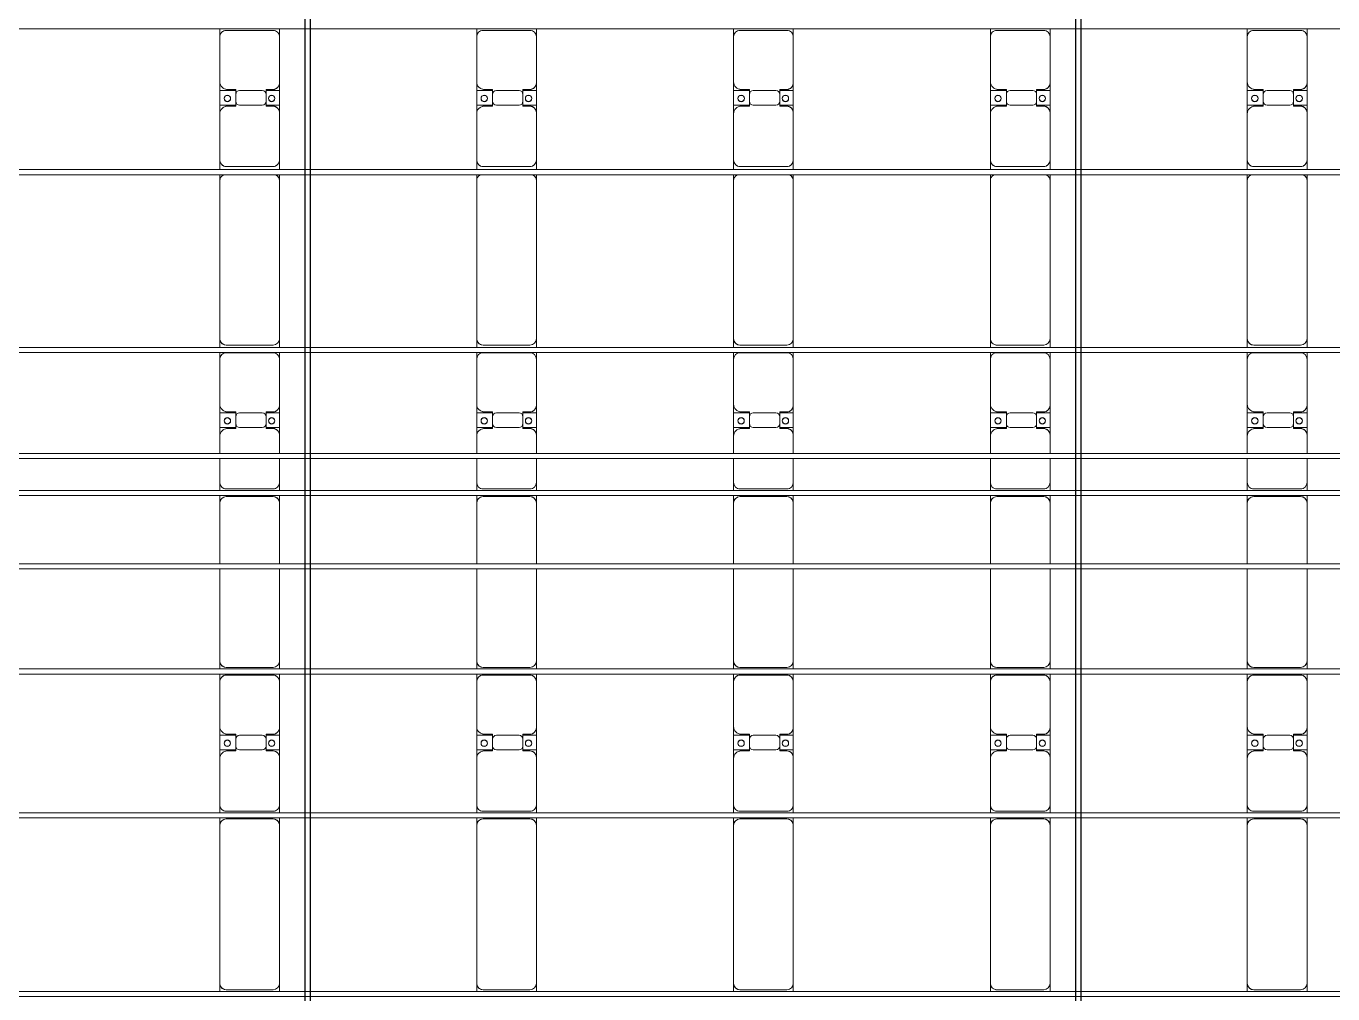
# Model space of a CAD drawing. Header units: millimetres. Extents: x -147246 to 112336, y -213734 to -86506.
# Drawn here: x -23856 to -13682, y -172400 to -164865 of the extents above; entities that cross this region are included whole.
import ezdxf

# ---------------------------------------------------------------- set-up
doc = ezdxf.new("R2010")
doc.units = ezdxf.units.MM
doc.layers.add('A-GENM', color=13, linetype='Continuous', lineweight=9)
doc.layers.add('S-BEAM', color=12, linetype='Continuous', lineweight=9)

# ---------------------------------------------------------------- blocks, each defined once
blk = doc.blocks.new('Dầm C52 - Dầm C52-18789-BỐ TRÍ KHUNG KẾT CẤU BÈ PIN 05')
at = {"layer": 'S-BEAM', "color": 1}
blk.add_line((-74474, 20), (74474, 20), dxfattribs=at)
blk = doc.blocks.new('Dầm C52 - Dầm C52-18790-BỐ TRÍ KHUNG KẾT CẤU BÈ PIN 05')
at = {"layer": 'S-BEAM', "color": 1}
for p, q in [((-74474, 20), (74474, 20)), ((74474, -20), (-74474, -20))]:
    blk.add_line(p, q, dxfattribs=at)
blk = doc.blocks.new('Dai phao do pin - DẢI PHAO ĐỠ PIN-V38-BỐ TRÍ KHUNG KẾT CẤU BÈ PIN 05')
at = {"layer": 'A-GENM', "color": 7}
for p, q in [((29438, 242), (29500, 242)), ((30730, 242), (29500, 242)), ((30730, 242), (30788, 242)), ((30828, 242), (30890, 242)), ((31250, 242), (30890, 242)), ((31250, 242), (31432, 242)), ((31318, 242), (31500, 242)), ((31318, 118), (31318, 242)), ((31432, 242), (31432, 118)), ((31850, 242), (31500, 242)), ((31850, 242), (31908, 242)), ((31948, 242), (32010, 242)), ((32727, 242), (32010, 242)), ((33240, 242), (32767, 242)), ((33240, 242), (33298, 242)), ((33338, 242), (33400, 242)), ((33587, 242), (33400, 242)), ((33760, 242), (33627, 242)), ((33760, 242), (33942, 242)), ((33828, 242), (34010, 242)), ((33828, 118), (33828, 242)), ((33942, 242), (33942, 118)), ((34360, 242), (34010, 242)), ((34360, 242), (34411, 242)), ((34451, 242), (34520, 242)), ((35750, 242), (34520, 242)), ((35750, 242), (35796, 242)), ((35836, 242), (35910, 242)), ((36270, 242), (35910, 242)), ((36270, 242), (36452, 242)), ((36338, 242), (36520, 242)), ((36338, 118), (36338, 242)), ((36452, 242), (36452, 118)), ((36870, 242), (36520, 242)), ((36870, 242), (36933, 242)), ((29450, 192), (29450, -173)), ((30780, -173), (30780, 192)), ((30840, 192), (30840, -173)), ((31310, 118), (31310, 182)), ((31402, 118), (31310, 118)), ((31440, 118), (31348, 118)), ((31440, 182), (31440, 118)), ((31900, -173), (31900, 192)), ((31960, 192), (31960, -173)), ((33290, -173), (33290, 192)), ((33350, 192), (33350, -173)), ((33820, 118), (33820, 182)), ((33912, 118), (33820, 118)), ((33950, 118), (33858, 118)), ((33950, 182), (33950, 118)), ((34410, -173), (34410, 192)), ((34470, 192), (34470, -173)), ((35860, 192), (35860, -173)), ((36330, 118), (36330, 182)), ((36422, 118), (36330, 118)), ((36460, 118), (36368, 118)), ((36460, 182), (36460, 118)), ((36920, -173), (36920, 192)), ((31318, 88), (31318, -88)), ((31432, -88), (31432, 88)), ((33828, 88), (33828, -88)), ((33942, -88), (33942, 88)), ((36338, 88), (36338, -88)), ((36452, -88), (36452, 88)), ((31310, -173), (31310, -118)), ((31310, -118), (31402, -118)), ((31318, -223), (31318, -118)), ((31348, -118), (31440, -118)), ((31432, -118), (31432, -223)), ((31440, -118), (31440, -173)), ((33820, -173), (33820, -118)), ((33820, -118), (33912, -118)), ((33828, -223), (33828, -118)), ((33858, -118), (33950, -118)), ((33942, -118), (33942, -223)), ((33950, -118), (33950, -173)), ((36330, -173), (36330, -118)), ((36330, -118), (36422, -118)), ((36338, -223), (36338, -118)), ((36368, -118), (36460, -118)), ((36452, -118), (36452, -223)), ((36460, -118), (36460, -173)), ((29500, -223), (29438, -223)), ((29500, -223), (30730, -223)), ((30788, -223), (30730, -223)), ((30890, -223), (30828, -223)), ((30890, -223), (31260, -223)), ((31432, -223), (31260, -223)), ((31490, -223), (31318, -223)), ((31490, -223), (31850, -223)), ((31908, -223), (31850, -223)), ((32010, -223), (31948, -223)), ((32010, -223), (32727, -223)), ((32767, -223), (33240, -223)), ((33298, -223), (33240, -223)), ((33400, -223), (33338, -223)), ((33400, -223), (33587, -223)), ((33627, -223), (33770, -223)), ((33942, -223), (33770, -223)), ((34000, -223), (33828, -223)), ((34000, -223), (34360, -223)), ((34411, -223), (34360, -223)), ((34520, -223), (34451, -223)), ((34520, -223), (35750, -223)), ((35796, -223), (35750, -223)), ((35910, -223), (35836, -223)), ((35910, -223), (36280, -223)), ((36452, -223), (36280, -223)), ((36510, -223), (36338, -223)), ((36510, -223), (36870, -223)), ((36933, -223), (36870, -223))]:
    blk.add_line(p, q, dxfattribs=at)
for centre, radius, start, end in [((29500, 192), 50, 90, 180), ((29500, 192), 50, 105, 180), ((30730, 192), 50, 0, 90), ((30730, 192), 50, 15, 90), ((30890, 192), 50, 90, 180), ((30890, 192), 50, 135, 180), ((31250, 182), 60, 360, 90), ((31250, 182), 60, 360, 30), ((31369, 183), 25, 360, 180), ((31371, 183), 25, 0, 180), ((31500, 182), 60, 90, 180), ((31500, 182), 60, 150, 180), ((31850, 192), 50, 0, 90), ((31850, 192), 50, 0, 45), ((32010, 192), 50, 90, 180), ((32010, 192), 50, 105, 180), ((33240, 192), 50, 360, 90), ((33240, 192), 50, 15, 90), ((33400, 192), 50, 90, 180), ((33400, 192), 50, 135, 180), ((33760, 182), 60, 360, 90), ((33760, 182), 60, 360, 30), ((33879, 183), 25, 0, 180), ((33881, 183), 25, 0, 180), ((34010, 182), 60, 90, 180), ((34010, 182), 60, 150, 180), ((34360, 192), 50, 360, 90), ((34360, 192), 50, 360, 45), ((34520, 192), 50, 90, 180), ((34520, 192), 50, 105, 180), ((35750, 192), 50, 30, 90), ((35750, 192), 50, 30, 90), ((35910, 192), 50, 90, 180), ((35910, 192), 50, 135, 180), ((36270, 182), 60, 360, 90), ((36270, 182), 60, 360, 30), ((36389, 183), 25, 0, 180), ((36391, 183), 25, 0, 180), ((36520, 182), 60, 90, 180), ((36520, 182), 60, 150, 180), ((36870, 192), 50, 0, 90), ((36870, 192), 50, 0, 45), ((31348, 88), 30, 90, 180), ((31369, 183), 25, 180, 360), ((31371, 183), 25, 180, 0), ((31402, 88), 30, 0, 90), ((33858, 88), 30, 90, 180), ((33879, 183), 25, 180, 0), ((33881, 183), 25, 180, 0), ((33912, 88), 30, 360, 90), ((36368, 88), 30, 90, 180), ((36389, 183), 25, 180, 0), ((36391, 183), 25, 180, 0), ((36422, 88), 30, 0, 90), ((31348, -88), 30, 180, 270), ((31402, -88), 30, 270, 0), ((33858, -88), 30, 180, 270), ((33912, -88), 30, 270, 360), ((36368, -88), 30, 180, 270), ((36422, -88), 30, 270, 360), ((29500, -173), 50, 180, 270), ((29500, -173), 50, 180, 270), ((30730, -173), 50, 270, 0), ((30730, -173), 50, 285, 0), ((30890, -173), 50, 180, 270), ((30890, -173), 50, 180, 225), ((31260, -173), 50, 270, 360), ((31260, -173), 50, 315, 0), ((31369, -162), 25, 360, 180), ((31369, -162), 25, 180, 360), ((31371, -162), 25, 360, 180), ((31371, -162), 25, 180, 0), ((31490, -173), 50, 180, 270), ((31490, -173), 50, 180, 225), ((31850, -173), 50, 270, 0), ((31850, -173), 50, 315, 0), ((32010, -173), 50, 180, 270), ((32010, -173), 50, 180, 270), ((33240, -173), 50, 270, 0), ((33240, -173), 50, 285, 0), ((33400, -173), 50, 180, 270), ((33400, -173), 50, 180, 225), ((33770, -173), 50, 270, 360), ((33770, -173), 50, 315, 360), ((33879, -162), 25, 0, 180), ((33879, -162), 25, 180, 0), ((33881, -162), 25, 0, 180), ((33881, -162), 25, 180, 0), ((34000, -173), 50, 180, 270), ((34000, -173), 50, 180, 225), ((34360, -173), 50, 270, 0), ((34360, -173), 50, 315, 360), ((34520, -173), 50, 180, 270), ((34520, -173), 50, 180, 270), ((35750, -173), 50, 270, 330), ((35750, -173), 50, 285, 330), ((35910, -173), 50, 180, 270), ((35910, -173), 50, 180, 225), ((36280, -173), 50, 270, 360), ((36280, -173), 50, 315, 0), ((36389, -162), 25, 0, 180), ((36389, -162), 25, 180, 0), ((36391, -162), 25, 0, 180), ((36391, -162), 25, 180, 0), ((36510, -173), 50, 180, 270), ((36510, -173), 50, 180, 225), ((36870, -173), 50, 270, 0), ((36870, -173), 50, 315, 360)]:
    blk.add_arc(centre, radius, start, end, dxfattribs=at)
blk = doc.blocks.new('Dai phao do pin - DẢI PHAO ĐỠ PIN-V39-BỐ TRÍ KHUNG KẾT CẤU BÈ PIN 05')
at = {"layer": 'A-GENM', "color": 7}
for p, q in [((29438, 242), (29500, 242)), ((30730, 242), (29500, 242)), ((30730, 242), (30788, 242)), ((30828, 242), (30890, 242)), ((31250, 242), (30890, 242)), ((31250, 242), (31432, 242)), ((31318, 242), (31500, 242)), ((31318, 118), (31318, 242)), ((31432, 242), (31432, 118)), ((31850, 242), (31500, 242)), ((31850, 242), (31908, 242)), ((31948, 242), (32010, 242)), ((32727, 242), (32010, 242)), ((33240, 242), (32767, 242)), ((33240, 242), (33298, 242)), ((33338, 242), (33400, 242)), ((33587, 242), (33400, 242)), ((33760, 242), (33627, 242)), ((33760, 242), (33942, 242)), ((33828, 242), (34010, 242)), ((33828, 118), (33828, 242)), ((33942, 242), (33942, 118)), ((34360, 242), (34010, 242)), ((34360, 242), (34411, 242)), ((34451, 242), (34520, 242)), ((35750, 242), (34520, 242)), ((35750, 242), (35796, 242)), ((35836, 242), (35910, 242)), ((36270, 242), (35910, 242)), ((36270, 242), (36452, 242)), ((36338, 242), (36520, 242)), ((36338, 118), (36338, 242)), ((36452, 242), (36452, 118)), ((36870, 242), (36520, 242)), ((36870, 242), (36933, 242)), ((29450, 192), (29450, -173)), ((30780, -173), (30780, 192)), ((30840, 192), (30840, -173)), ((31310, 118), (31310, 182)), ((31402, 118), (31310, 118)), ((31440, 118), (31348, 118)), ((31440, 182), (31440, 118)), ((31900, -173), (31900, 192)), ((31960, 192), (31960, -173)), ((33290, -173), (33290, 192)), ((33350, 192), (33350, -173)), ((33820, 118), (33820, 182)), ((33912, 118), (33820, 118)), ((33950, 118), (33858, 118)), ((33950, 182), (33950, 118)), ((34410, -173), (34410, 192)), ((34470, 192), (34470, -173)), ((35860, 192), (35860, -173)), ((36330, 118), (36330, 182)), ((36422, 118), (36330, 118)), ((36460, 118), (36368, 118)), ((36460, 182), (36460, 118)), ((36920, -173), (36920, 192)), ((31318, 88), (31318, -88)), ((31432, -88), (31432, 88)), ((33828, 88), (33828, -88)), ((33942, -88), (33942, 88)), ((36338, 88), (36338, -88)), ((36452, -88), (36452, 88)), ((31310, -173), (31310, -118)), ((31310, -118), (31402, -118)), ((31318, -223), (31318, -118)), ((31348, -118), (31440, -118)), ((31432, -118), (31432, -223)), ((31440, -118), (31440, -173)), ((33820, -173), (33820, -118)), ((33820, -118), (33912, -118)), ((33828, -223), (33828, -118)), ((33858, -118), (33950, -118)), ((33942, -118), (33942, -223)), ((33950, -118), (33950, -173)), ((36330, -173), (36330, -118)), ((36330, -118), (36422, -118)), ((36338, -223), (36338, -118)), ((36368, -118), (36460, -118)), ((36452, -118), (36452, -223)), ((36460, -118), (36460, -173)), ((29500, -223), (29438, -223)), ((29500, -223), (30730, -223)), ((30788, -223), (30730, -223)), ((30890, -223), (30828, -223)), ((30890, -223), (31260, -223)), ((31432, -223), (31260, -223)), ((31490, -223), (31318, -223)), ((31490, -223), (31850, -223)), ((31908, -223), (31850, -223)), ((32010, -223), (31948, -223)), ((32010, -223), (32727, -223)), ((32767, -223), (33240, -223)), ((33298, -223), (33240, -223)), ((33400, -223), (33338, -223)), ((33400, -223), (33587, -223)), ((33627, -223), (33770, -223)), ((33942, -223), (33770, -223)), ((34000, -223), (33828, -223)), ((34000, -223), (34360, -223)), ((34411, -223), (34360, -223)), ((34520, -223), (34451, -223)), ((34520, -223), (35750, -223)), ((35796, -223), (35750, -223)), ((35910, -223), (35836, -223)), ((35910, -223), (36280, -223)), ((36452, -223), (36280, -223)), ((36510, -223), (36338, -223)), ((36510, -223), (36870, -223)), ((36933, -223), (36870, -223))]:
    blk.add_line(p, q, dxfattribs=at)
for centre, radius, start, end in [((29500, 192), 50, 90, 180), ((29500, 192), 50, 105, 180), ((30730, 192), 50, 0, 90), ((30730, 192), 50, 15, 90), ((30890, 192), 50, 90, 180), ((30890, 192), 50, 135, 180), ((31250, 182), 60, 360, 90), ((31250, 182), 60, 360, 30), ((31369, 183), 25, 360, 180), ((31371, 183), 25, 0, 180), ((31500, 182), 60, 90, 180), ((31500, 182), 60, 150, 180), ((31850, 192), 50, 0, 90), ((31850, 192), 50, 0, 45), ((32010, 192), 50, 90, 180), ((32010, 192), 50, 105, 180), ((33240, 192), 50, 360, 90), ((33240, 192), 50, 15, 90), ((33400, 192), 50, 90, 180), ((33400, 192), 50, 135, 180), ((33760, 182), 60, 360, 90), ((33760, 182), 60, 360, 30), ((33879, 183), 25, 0, 180), ((33881, 183), 25, 0, 180), ((34010, 182), 60, 90, 180), ((34010, 182), 60, 150, 180), ((34360, 192), 50, 360, 90), ((34360, 192), 50, 360, 45), ((34520, 192), 50, 90, 180), ((34520, 192), 50, 105, 180), ((35750, 192), 50, 30, 90), ((35750, 192), 50, 30, 90), ((35910, 192), 50, 90, 180), ((35910, 192), 50, 135, 180), ((36270, 182), 60, 360, 90), ((36270, 182), 60, 360, 30), ((36389, 183), 25, 0, 180), ((36391, 183), 25, 0, 180), ((36520, 182), 60, 90, 180), ((36520, 182), 60, 150, 180), ((36870, 192), 50, 0, 90), ((36870, 192), 50, 0, 45), ((31348, 88), 30, 90, 180), ((31369, 183), 25, 180, 360), ((31371, 183), 25, 180, 0), ((31402, 88), 30, 0, 90), ((33858, 88), 30, 90, 180), ((33879, 183), 25, 180, 0), ((33881, 183), 25, 180, 0), ((33912, 88), 30, 360, 90), ((36368, 88), 30, 90, 180), ((36389, 183), 25, 180, 0), ((36391, 183), 25, 180, 0), ((36422, 88), 30, 0, 90), ((31348, -88), 30, 180, 270), ((31402, -88), 30, 270, 0), ((33858, -88), 30, 180, 270), ((33912, -88), 30, 270, 360), ((36368, -88), 30, 180, 270), ((36422, -88), 30, 270, 360), ((29500, -173), 50, 180, 270), ((29500, -173), 50, 180, 270), ((30730, -173), 50, 270, 0), ((30730, -173), 50, 285, 0), ((30890, -173), 50, 180, 270), ((30890, -173), 50, 180, 225), ((31260, -173), 50, 270, 360), ((31260, -173), 50, 315, 0), ((31369, -162), 25, 360, 180), ((31369, -162), 25, 180, 360), ((31371, -162), 25, 360, 180), ((31371, -162), 25, 180, 0), ((31490, -173), 50, 180, 270), ((31490, -173), 50, 180, 225), ((31850, -173), 50, 270, 0), ((31850, -173), 50, 315, 0), ((32010, -173), 50, 180, 270), ((32010, -173), 50, 180, 270), ((33240, -173), 50, 270, 0), ((33240, -173), 50, 285, 0), ((33400, -173), 50, 180, 270), ((33400, -173), 50, 180, 225), ((33770, -173), 50, 270, 360), ((33770, -173), 50, 315, 360), ((33879, -162), 25, 0, 180), ((33879, -162), 25, 180, 0), ((33881, -162), 25, 0, 180), ((33881, -162), 25, 180, 0), ((34000, -173), 50, 180, 270), ((34000, -173), 50, 180, 225), ((34360, -173), 50, 270, 0), ((34360, -173), 50, 315, 360), ((34520, -173), 50, 180, 270), ((34520, -173), 50, 180, 270), ((35750, -173), 50, 270, 330), ((35750, -173), 50, 285, 330), ((35910, -173), 50, 180, 270), ((35910, -173), 50, 180, 225), ((36280, -173), 50, 270, 360), ((36280, -173), 50, 315, 0), ((36389, -162), 25, 0, 180), ((36389, -162), 25, 180, 0), ((36391, -162), 25, 0, 180), ((36391, -162), 25, 180, 0), ((36510, -173), 50, 180, 270), ((36510, -173), 50, 180, 225), ((36870, -173), 50, 270, 0), ((36870, -173), 50, 315, 360)]:
    blk.add_arc(centre, radius, start, end, dxfattribs=at)
blk = doc.blocks.new('Dai phao do pin - DẢI PHAO ĐỠ PIN-V40-BỐ TRÍ KHUNG KẾT CẤU BÈ PIN 05')
at = {"layer": 'A-GENM', "color": 7}
for p, q in [((29438, 242), (29500, 242)), ((30730, 242), (29500, 242)), ((30730, 242), (30788, 242)), ((30828, 242), (30890, 242)), ((31250, 242), (30890, 242)), ((31250, 242), (31432, 242)), ((31318, 242), (31500, 242)), ((31318, 123), (31318, 242)), ((31432, 242), (31432, 123)), ((31850, 242), (31500, 242)), ((31850, 242), (31908, 242)), ((31948, 242), (32010, 242)), ((32727, 242), (32010, 242)), ((33240, 242), (32767, 242)), ((33240, 242), (33298, 242)), ((33338, 242), (33400, 242)), ((33587, 242), (33400, 242)), ((33760, 242), (33627, 242)), ((33760, 242), (33942, 242)), ((33828, 242), (34010, 242)), ((33828, 123), (33828, 242)), ((33942, 242), (33942, 123)), ((34360, 242), (34010, 242)), ((34360, 242), (34411, 242)), ((34451, 242), (34520, 242)), ((35750, 242), (34520, 242)), ((35750, 242), (35796, 242)), ((35836, 242), (35910, 242)), ((36270, 242), (35910, 242)), ((36270, 242), (36452, 242)), ((36338, 242), (36520, 242)), ((36338, 123), (36338, 242)), ((36452, 242), (36452, 123)), ((36870, 242), (36520, 242)), ((36870, 242), (36933, 242)), ((29450, 192), (29450, -173)), ((30780, -173), (30780, 192)), ((30840, 192), (30840, -173)), ((31310, 118), (31310, 182)), ((31402, 118), (31310, 118)), ((31440, 118), (31348, 118)), ((31440, 182), (31440, 118)), ((31900, -173), (31900, 192)), ((31960, 192), (31960, -173)), ((33290, -173), (33290, 192)), ((33350, 192), (33350, -173)), ((33820, 118), (33820, 182)), ((33912, 118), (33820, 118)), ((33950, 118), (33858, 118)), ((33950, 182), (33950, 118)), ((34410, -173), (34410, 192)), ((34470, 192), (34470, -173)), ((35860, 192), (35860, -173)), ((36330, 118), (36330, 182)), ((36422, 118), (36330, 118)), ((36460, 118), (36368, 118)), ((36460, 182), (36460, 118)), ((36920, -173), (36920, 192)), ((31318, 88), (31318, -88)), ((31432, -88), (31432, 88)), ((33828, 88), (33828, -88)), ((33942, -88), (33942, 88)), ((36338, 88), (36338, -88)), ((36452, -88), (36452, 88)), ((31310, -173), (31310, -118)), ((31310, -118), (31402, -118)), ((31318, -223), (31318, -118)), ((31348, -118), (31440, -118)), ((31432, -118), (31432, -223)), ((31440, -118), (31440, -173)), ((33820, -173), (33820, -118)), ((33820, -118), (33912, -118)), ((33828, -223), (33828, -118)), ((33858, -118), (33950, -118)), ((33942, -118), (33942, -223)), ((33950, -118), (33950, -173)), ((36330, -173), (36330, -118)), ((36330, -118), (36422, -118)), ((36338, -223), (36338, -118)), ((36368, -118), (36460, -118)), ((36452, -118), (36452, -223)), ((36460, -118), (36460, -173)), ((29500, -223), (29438, -223)), ((29500, -223), (30730, -223)), ((30788, -223), (30730, -223)), ((30890, -223), (30828, -223)), ((30890, -223), (31260, -223)), ((31432, -223), (31260, -223)), ((31490, -223), (31318, -223)), ((31490, -223), (31850, -223)), ((31908, -223), (31850, -223)), ((32010, -223), (31948, -223)), ((32010, -223), (32727, -223)), ((32767, -223), (33240, -223)), ((33298, -223), (33240, -223)), ((33400, -223), (33338, -223)), ((33400, -223), (33587, -223)), ((33627, -223), (33770, -223)), ((33942, -223), (33770, -223)), ((34000, -223), (33828, -223)), ((34000, -223), (34360, -223)), ((34411, -223), (34360, -223)), ((34520, -223), (34451, -223)), ((34520, -223), (35750, -223)), ((35796, -223), (35750, -223)), ((35910, -223), (35836, -223)), ((35910, -223), (36280, -223)), ((36452, -223), (36280, -223)), ((36510, -223), (36338, -223)), ((36510, -223), (36870, -223)), ((36933, -223), (36870, -223))]:
    blk.add_line(p, q, dxfattribs=at)
for centre, radius, start, end in [((29500, 192), 50, 90, 180), ((29500, 192), 50, 105, 180), ((30730, 192), 50, 0, 90), ((30730, 192), 50, 15, 90), ((30890, 192), 50, 90, 180), ((30890, 192), 50, 135, 180), ((31250, 182), 60, 360, 90), ((31250, 182), 60, 360, 30), ((31369, 183), 25, 360, 180), ((31371, 183), 25, 0, 180), ((31500, 182), 60, 90, 180), ((31500, 182), 60, 150, 180), ((31850, 192), 50, 0, 90), ((31850, 192), 50, 0, 45), ((32010, 192), 50, 90, 180), ((32010, 192), 50, 105, 180), ((33240, 192), 50, 360, 90), ((33240, 192), 50, 15, 90), ((33400, 192), 50, 90, 180), ((33400, 192), 50, 135, 180), ((33760, 182), 60, 360, 90), ((33760, 182), 60, 360, 30), ((33879, 183), 25, 0, 180), ((33881, 183), 25, 0, 180), ((34010, 182), 60, 90, 180), ((34010, 182), 60, 150, 180), ((34360, 192), 50, 360, 90), ((34360, 192), 50, 360, 45), ((34520, 192), 50, 90, 180), ((34520, 192), 50, 105, 180), ((35750, 192), 50, 30, 90), ((35750, 192), 50, 30, 90), ((35910, 192), 50, 90, 180), ((35910, 192), 50, 135, 180), ((36270, 182), 60, 360, 90), ((36270, 182), 60, 360, 30), ((36389, 183), 25, 0, 180), ((36391, 183), 25, 0, 180), ((36520, 182), 60, 90, 180), ((36520, 182), 60, 150, 180), ((36870, 192), 50, 0, 90), ((36870, 192), 50, 0, 45), ((31348, 88), 30, 90, 180), ((31369, 183), 25, 180, 360), ((31371, 183), 25, 180, 0), ((31402, 88), 30, 0, 90), ((33858, 88), 30, 90, 180), ((33879, 183), 25, 180, 0), ((33881, 183), 25, 180, 0), ((33912, 88), 30, 360, 90), ((36368, 88), 30, 90, 180), ((36389, 183), 25, 180, 0), ((36391, 183), 25, 180, 0), ((36422, 88), 30, 0, 90), ((31348, -88), 30, 180, 270), ((31402, -88), 30, 270, 0), ((33858, -88), 30, 180, 270), ((33912, -88), 30, 270, 360), ((36368, -88), 30, 180, 270), ((36422, -88), 30, 270, 360), ((29500, -173), 50, 180, 270), ((29500, -173), 50, 180, 270), ((30730, -173), 50, 270, 0), ((30730, -173), 50, 285, 0), ((30890, -173), 50, 180, 270), ((30890, -173), 50, 180, 225), ((31260, -173), 50, 270, 360), ((31260, -173), 50, 315, 0), ((31369, -162), 25, 360, 180), ((31369, -162), 25, 180, 360), ((31371, -162), 25, 360, 180), ((31371, -162), 25, 180, 0), ((31490, -173), 50, 180, 270), ((31490, -173), 50, 180, 225), ((31850, -173), 50, 270, 0), ((31850, -173), 50, 315, 0), ((32010, -173), 50, 180, 270), ((32010, -173), 50, 180, 270), ((33240, -173), 50, 270, 0), ((33240, -173), 50, 285, 0), ((33400, -173), 50, 180, 270), ((33400, -173), 50, 180, 225), ((33770, -173), 50, 270, 360), ((33770, -173), 50, 315, 360), ((33879, -162), 25, 0, 180), ((33879, -162), 25, 180, 0), ((33881, -162), 25, 0, 180), ((33881, -162), 25, 180, 0), ((34000, -173), 50, 180, 270), ((34000, -173), 50, 180, 225), ((34360, -173), 50, 270, 0), ((34360, -173), 50, 315, 360), ((34520, -173), 50, 180, 270), ((34520, -173), 50, 180, 270), ((35750, -173), 50, 270, 330), ((35750, -173), 50, 285, 330), ((35910, -173), 50, 180, 270), ((35910, -173), 50, 180, 225), ((36280, -173), 50, 270, 360), ((36280, -173), 50, 315, 0), ((36389, -162), 25, 0, 180), ((36389, -162), 25, 180, 0), ((36391, -162), 25, 0, 180), ((36391, -162), 25, 180, 0), ((36510, -173), 50, 180, 270), ((36510, -173), 50, 180, 225), ((36870, -173), 50, 270, 0), ((36870, -173), 50, 315, 360)]:
    blk.add_arc(centre, radius, start, end, dxfattribs=at)
blk = doc.blocks.new('Dai phao do pin - DẢI PHAO ĐỠ PIN-V41-BỐ TRÍ KHUNG KẾT CẤU BÈ PIN 05')
at = {"layer": 'A-GENM', "color": 7}
for p, q in [((29438, 242), (29500, 242)), ((30730, 242), (29500, 242)), ((30730, 242), (30788, 242)), ((30828, 242), (30890, 242)), ((31250, 242), (30890, 242)), ((31250, 242), (31432, 242)), ((31318, 242), (31500, 242)), ((31318, 118), (31318, 242)), ((31432, 242), (31432, 118)), ((31850, 242), (31500, 242)), ((31850, 242), (31908, 242)), ((31948, 242), (32010, 242)), ((32727, 242), (32010, 242)), ((33240, 242), (32767, 242)), ((33240, 242), (33298, 242)), ((33338, 242), (33400, 242)), ((33587, 242), (33400, 242)), ((33760, 242), (33627, 242)), ((33760, 242), (33942, 242)), ((33828, 242), (34010, 242)), ((33828, 118), (33828, 242)), ((33942, 242), (33942, 118)), ((34360, 242), (34010, 242)), ((34360, 242), (34411, 242)), ((34451, 242), (34520, 242)), ((35750, 242), (34520, 242)), ((35750, 242), (35796, 242)), ((35836, 242), (35910, 242)), ((36270, 242), (35910, 242)), ((36270, 242), (36452, 242)), ((36338, 242), (36520, 242)), ((36338, 118), (36338, 242)), ((36452, 242), (36452, 118)), ((36870, 242), (36520, 242)), ((36870, 242), (36933, 242)), ((29450, 192), (29450, -173)), ((30780, -173), (30780, 192)), ((30840, 192), (30840, -173)), ((31310, 118), (31310, 182)), ((31402, 118), (31310, 118)), ((31440, 118), (31348, 118)), ((31440, 182), (31440, 118)), ((31900, -173), (31900, 192)), ((31960, 192), (31960, -173)), ((33290, -173), (33290, 192)), ((33350, 192), (33350, -173)), ((33820, 118), (33820, 182)), ((33912, 118), (33820, 118)), ((33950, 118), (33858, 118)), ((33950, 182), (33950, 118)), ((34410, -173), (34410, 192)), ((34470, 192), (34470, -173)), ((35860, 192), (35860, -173)), ((36330, 118), (36330, 182)), ((36422, 118), (36330, 118)), ((36460, 118), (36368, 118)), ((36460, 182), (36460, 118)), ((36920, -173), (36920, 192)), ((31318, 88), (31318, -88)), ((31432, -88), (31432, 88)), ((33828, 88), (33828, -88)), ((33942, -88), (33942, 88)), ((36338, 88), (36338, -88)), ((36452, -88), (36452, 88)), ((31310, -173), (31310, -118)), ((31310, -118), (31402, -118)), ((31318, -223), (31318, -118)), ((31348, -118), (31440, -118)), ((31432, -118), (31432, -223)), ((31440, -118), (31440, -173)), ((33820, -173), (33820, -118)), ((33820, -118), (33912, -118)), ((33828, -223), (33828, -118)), ((33858, -118), (33950, -118)), ((33942, -118), (33942, -223)), ((33950, -118), (33950, -173)), ((36330, -173), (36330, -118)), ((36330, -118), (36422, -118)), ((36338, -223), (36338, -118)), ((36368, -118), (36460, -118)), ((36452, -118), (36452, -223)), ((36460, -118), (36460, -173)), ((29500, -223), (29438, -223)), ((29500, -223), (30730, -223)), ((30788, -223), (30730, -223)), ((30890, -223), (30828, -223)), ((30890, -223), (31260, -223)), ((31432, -223), (31260, -223)), ((31490, -223), (31318, -223)), ((31490, -223), (31850, -223)), ((31908, -223), (31850, -223)), ((32010, -223), (31948, -223)), ((32010, -223), (32727, -223)), ((32767, -223), (33240, -223)), ((33298, -223), (33240, -223)), ((33400, -223), (33338, -223)), ((33400, -223), (33587, -223)), ((33627, -223), (33770, -223)), ((33942, -223), (33770, -223)), ((34000, -223), (33828, -223)), ((34000, -223), (34360, -223)), ((34411, -223), (34360, -223)), ((34520, -223), (34451, -223)), ((34520, -223), (35750, -223)), ((35796, -223), (35750, -223)), ((35910, -223), (35836, -223)), ((35910, -223), (36280, -223)), ((36452, -223), (36280, -223)), ((36510, -223), (36338, -223)), ((36510, -223), (36870, -223)), ((36933, -223), (36870, -223))]:
    blk.add_line(p, q, dxfattribs=at)
for centre, radius, start, end in [((29500, 192), 50, 90, 180), ((29500, 192), 50, 150, 180), ((29500, 192), 50, 105, 145.4244), ((30730, 192), 50, 0, 90), ((30730, 192), 50, 15, 90), ((30890, 192), 50, 90, 180), ((30890, 192), 50, 135, 180), ((31250, 182), 60, 360, 90), ((31250, 182), 60, 360, 30), ((31369, 183), 25, 360, 180), ((31371, 183), 25, 0, 180), ((31500, 182), 60, 90, 180), ((31500, 182), 60, 150, 180), ((31850, 192), 50, 0, 90), ((31850, 192), 50, 0, 45), ((32010, 192), 50, 90, 180), ((32010, 192), 50, 105, 180), ((33240, 192), 50, 360, 90), ((33240, 192), 50, 15, 90), ((33400, 192), 50, 90, 180), ((33400, 192), 50, 135, 180), ((33760, 182), 60, 360, 90), ((33760, 182), 60, 360, 30), ((33879, 183), 25, 0, 180), ((33881, 183), 25, 0, 180), ((34010, 182), 60, 90, 180), ((34010, 182), 60, 150, 180), ((34360, 192), 50, 360, 90), ((34360, 192), 50, 360, 45), ((34520, 192), 50, 90, 180), ((34520, 192), 50, 150, 180), ((34520, 192), 50, 105, 145.3953), ((35750, 192), 50, 30, 90), ((35750, 192), 50, 30, 90), ((35910, 192), 50, 90, 180), ((35910, 192), 50, 135, 180), ((36270, 182), 60, 360, 90), ((36270, 182), 60, 360, 30), ((36389, 183), 25, 0, 180), ((36391, 183), 25, 0, 180), ((36520, 182), 60, 90, 180), ((36520, 182), 60, 150, 180), ((36870, 192), 50, 0, 90), ((36870, 192), 50, 0, 45), ((31348, 88), 30, 90, 180), ((31369, 183), 25, 180, 360), ((31371, 183), 25, 180, 0), ((31402, 88), 30, 0, 90), ((33858, 88), 30, 90, 180), ((33879, 183), 25, 180, 0), ((33881, 183), 25, 180, 0), ((33912, 88), 30, 360, 90), ((36368, 88), 30, 90, 180), ((36389, 183), 25, 180, 0), ((36391, 183), 25, 180, 0), ((36422, 88), 30, 0, 90), ((31348, -88), 30, 180, 270), ((31402, -88), 30, 270, 0), ((33858, -88), 30, 180, 270), ((33912, -88), 30, 270, 360), ((36368, -88), 30, 180, 270), ((36422, -88), 30, 270, 360), ((29500, -173), 50, 180, 270), ((29500, -173), 50, 180, 270), ((30730, -173), 50, 270, 0), ((30730, -173), 50, 285, 0), ((30890, -173), 50, 180, 270), ((30890, -173), 50, 180, 225), ((31260, -173), 50, 270, 360), ((31260, -173), 50, 315, 0), ((31369, -162), 25, 360, 180), ((31369, -162), 25, 180, 360), ((31371, -162), 25, 360, 180), ((31371, -162), 25, 180, 0), ((31490, -173), 50, 180, 270), ((31490, -173), 50, 180, 225), ((31850, -173), 50, 270, 0), ((31850, -173), 50, 315, 0), ((32010, -173), 50, 180, 270), ((32010, -173), 50, 180, 270), ((33240, -173), 50, 270, 0), ((33240, -173), 50, 285, 0), ((33400, -173), 50, 180, 270), ((33400, -173), 50, 180, 225), ((33770, -173), 50, 270, 360), ((33770, -173), 50, 315, 360), ((33879, -162), 25, 0, 180), ((33879, -162), 25, 180, 0), ((33881, -162), 25, 0, 180), ((33881, -162), 25, 180, 0), ((34000, -173), 50, 180, 270), ((34000, -173), 50, 180, 225), ((34360, -173), 50, 270, 0), ((34360, -173), 50, 315, 360), ((34520, -173), 50, 180, 270), ((34520, -173), 50, 180, 270), ((35750, -173), 50, 270, 330), ((35750, -173), 50, 285, 330), ((35910, -173), 50, 180, 270), ((35910, -173), 50, 180, 225), ((36280, -173), 50, 270, 360), ((36280, -173), 50, 315, 0), ((36389, -162), 25, 0, 180), ((36389, -162), 25, 180, 0), ((36391, -162), 25, 0, 180), ((36391, -162), 25, 180, 0), ((36510, -173), 50, 180, 270), ((36510, -173), 50, 180, 225), ((36870, -173), 50, 270, 0), ((36870, -173), 50, 315, 360)]:
    blk.add_arc(centre, radius, start, end, dxfattribs=at)
blk = doc.blocks.new('Dai phao do pin - DẢI PHAO ĐỠ PIN-V42-BỐ TRÍ KHUNG KẾT CẤU BÈ PIN 05')
at = {"layer": 'A-GENM', "color": 7}
for p, q in [((29438, 242), (29500, 242)), ((30730, 242), (29500, 242)), ((30730, 242), (30788, 242)), ((30828, 242), (30890, 242)), ((31250, 242), (30890, 242)), ((31250, 242), (31432, 242)), ((31318, 242), (31500, 242)), ((31318, 118), (31318, 242)), ((31432, 242), (31432, 118)), ((31850, 242), (31500, 242)), ((31850, 242), (31908, 242)), ((31948, 242), (32010, 242)), ((32727, 242), (32010, 242)), ((33240, 242), (32767, 242)), ((33240, 242), (33298, 242)), ((33338, 242), (33400, 242)), ((33587, 242), (33400, 242)), ((33760, 242), (33627, 242)), ((33760, 242), (33942, 242)), ((33828, 242), (34010, 242)), ((33828, 118), (33828, 242)), ((33942, 242), (33942, 118)), ((34360, 242), (34010, 242)), ((34360, 242), (34411, 242)), ((34451, 242), (34520, 242)), ((35750, 242), (34520, 242)), ((35750, 242), (35796, 242)), ((35836, 242), (35910, 242)), ((36270, 242), (35910, 242)), ((36270, 242), (36452, 242)), ((36338, 242), (36520, 242)), ((36338, 118), (36338, 242)), ((36452, 242), (36452, 118)), ((36870, 242), (36520, 242)), ((36870, 242), (36933, 242)), ((29450, 192), (29450, -173)), ((30780, -173), (30780, 192)), ((30840, 192), (30840, -173)), ((31310, 118), (31310, 182)), ((31402, 118), (31310, 118)), ((31440, 118), (31348, 118)), ((31440, 182), (31440, 118)), ((31900, -173), (31900, 192)), ((31960, 192), (31960, -173)), ((33290, -173), (33290, 192)), ((33350, 192), (33350, -173)), ((33820, 118), (33820, 182)), ((33912, 118), (33820, 118)), ((33950, 118), (33858, 118)), ((33950, 182), (33950, 118)), ((34410, -173), (34410, 192)), ((34470, 192), (34470, -173)), ((35860, 192), (35860, -173)), ((36330, 118), (36330, 182)), ((36422, 118), (36330, 118)), ((36460, 118), (36368, 118)), ((36460, 182), (36460, 118)), ((36920, -173), (36920, 192)), ((31318, 88), (31318, -88)), ((31432, -88), (31432, 88)), ((33828, 88), (33828, -88)), ((33942, -88), (33942, 88)), ((36338, 88), (36338, -88)), ((36452, -88), (36452, 88)), ((31310, -173), (31310, -118)), ((31310, -118), (31402, -118)), ((31318, -223), (31318, -118)), ((31348, -118), (31440, -118)), ((31432, -118), (31432, -223)), ((31440, -118), (31440, -173)), ((33820, -173), (33820, -118)), ((33820, -118), (33912, -118)), ((33828, -223), (33828, -118)), ((33858, -118), (33950, -118)), ((33942, -118), (33942, -223)), ((33950, -118), (33950, -173)), ((36330, -173), (36330, -118)), ((36330, -118), (36422, -118)), ((36338, -223), (36338, -118)), ((36368, -118), (36460, -118)), ((36452, -118), (36452, -223)), ((36460, -118), (36460, -173)), ((29500, -223), (29438, -223)), ((29500, -223), (30730, -223)), ((30788, -223), (30730, -223)), ((30890, -223), (30828, -223)), ((30890, -223), (31260, -223)), ((31432, -223), (31260, -223)), ((31490, -223), (31318, -223)), ((31490, -223), (31850, -223)), ((31908, -223), (31850, -223)), ((32010, -223), (31948, -223)), ((32010, -223), (32727, -223)), ((32767, -223), (33240, -223)), ((33298, -223), (33240, -223)), ((33400, -223), (33338, -223)), ((33400, -223), (33587, -223)), ((33627, -223), (33770, -223)), ((33942, -223), (33770, -223)), ((34000, -223), (33828, -223)), ((34000, -223), (34360, -223)), ((34411, -223), (34360, -223)), ((34520, -223), (34451, -223)), ((34520, -223), (35750, -223)), ((35796, -223), (35750, -223)), ((35910, -223), (35836, -223)), ((35910, -223), (36280, -223)), ((36452, -223), (36280, -223)), ((36510, -223), (36338, -223)), ((36510, -223), (36870, -223)), ((36933, -223), (36870, -223))]:
    blk.add_line(p, q, dxfattribs=at)
for centre, radius, start, end in [((29500, 192), 50, 90, 180), ((29500, 192), 50, 105, 180), ((30730, 192), 50, 0, 90), ((30730, 192), 50, 15, 90), ((30890, 192), 50, 90, 180), ((30890, 192), 50, 135, 180), ((31250, 182), 60, 360, 90), ((31250, 182), 60, 360, 30), ((31369, 183), 25, 360, 180), ((31371, 183), 25, 0, 180), ((31500, 182), 60, 90, 180), ((31500, 182), 60, 150, 180), ((31850, 192), 50, 0, 90), ((31850, 192), 50, 0, 45), ((32010, 192), 50, 90, 180), ((32010, 192), 50, 105, 180), ((33240, 192), 50, 360, 90), ((33240, 192), 50, 15, 90), ((33400, 192), 50, 90, 180), ((33400, 192), 50, 135, 180), ((33760, 182), 60, 360, 90), ((33760, 182), 60, 360, 30), ((33879, 183), 25, 0, 180), ((33881, 183), 25, 0, 180), ((34010, 182), 60, 90, 180), ((34010, 182), 60, 150, 180), ((34360, 192), 50, 360, 90), ((34360, 192), 50, 360, 45), ((34520, 192), 50, 90, 180), ((34520, 192), 50, 105, 180), ((35750, 192), 50, 30, 90), ((35750, 192), 50, 30, 90), ((35910, 192), 50, 90, 180), ((35910, 192), 50, 135, 180), ((36270, 182), 60, 360, 90), ((36270, 182), 60, 360, 30), ((36389, 183), 25, 0, 180), ((36391, 183), 25, 0, 180), ((36520, 182), 60, 90, 180), ((36520, 182), 60, 150, 180), ((36870, 192), 50, 0, 90), ((36870, 192), 50, 0, 45), ((31348, 88), 30, 90, 180), ((31369, 183), 25, 180, 360), ((31371, 183), 25, 180, 0), ((31402, 88), 30, 0, 90), ((33858, 88), 30, 90, 180), ((33879, 183), 25, 180, 0), ((33881, 183), 25, 180, 0), ((33912, 88), 30, 360, 90), ((36368, 88), 30, 90, 180), ((36389, 183), 25, 180, 0), ((36391, 183), 25, 180, 0), ((36422, 88), 30, 0, 90), ((31348, -88), 30, 180, 270), ((31402, -88), 30, 270, 0), ((33858, -88), 30, 180, 270), ((33912, -88), 30, 270, 360), ((36368, -88), 30, 180, 270), ((36422, -88), 30, 270, 360), ((29500, -173), 50, 180, 270), ((29500, -173), 50, 180, 270), ((30730, -173), 50, 270, 0), ((30730, -173), 50, 285, 0), ((30890, -173), 50, 180, 270), ((30890, -173), 50, 180, 225), ((31260, -173), 50, 270, 360), ((31260, -173), 50, 315, 0), ((31369, -162), 25, 360, 180), ((31369, -162), 25, 180, 360), ((31371, -162), 25, 360, 180), ((31371, -162), 25, 180, 0), ((31490, -173), 50, 180, 270), ((31490, -173), 50, 180, 225), ((31850, -173), 50, 270, 0), ((31850, -173), 50, 315, 0), ((32010, -173), 50, 180, 270), ((32010, -173), 50, 180, 270), ((33240, -173), 50, 270, 0), ((33240, -173), 50, 285, 0), ((33400, -173), 50, 180, 270), ((33400, -173), 50, 180, 225), ((33770, -173), 50, 270, 360), ((33770, -173), 50, 315, 360), ((33879, -162), 25, 0, 180), ((33879, -162), 25, 180, 0), ((33881, -162), 25, 0, 180), ((33881, -162), 25, 180, 0), ((34000, -173), 50, 180, 270), ((34000, -173), 50, 180, 225), ((34360, -173), 50, 270, 0), ((34360, -173), 50, 315, 360), ((34520, -173), 50, 180, 270), ((34520, -173), 50, 180, 270), ((35750, -173), 50, 270, 330), ((35750, -173), 50, 285, 330), ((35910, -173), 50, 180, 270), ((35910, -173), 50, 180, 225), ((36280, -173), 50, 270, 360), ((36280, -173), 50, 315, 0), ((36389, -162), 25, 0, 180), ((36389, -162), 25, 180, 0), ((36391, -162), 25, 0, 180), ((36391, -162), 25, 180, 0), ((36510, -173), 50, 180, 270), ((36510, -173), 50, 180, 225), ((36870, -173), 50, 270, 0), ((36870, -173), 50, 315, 360)]:
    blk.add_arc(centre, radius, start, end, dxfattribs=at)
blk = doc.blocks.new('Dầm C52 - Dầm C52-18923-BỐ TRÍ KHUNG KẾT CẤU BÈ PIN 05')
at = {"layer": 'S-BEAM', "color": 1}
for p, q in [((-52556, 20), (52556, 20)), ((52556, -20), (-52556, -20))]:
    blk.add_line(p, q, dxfattribs=at)
blk = doc.blocks.new('Dầm C52 - Hộp 40x60-25902-BỐ TRÍ KHUNG KẾT CẤU BÈ PIN 05')
at = {"layer": 'S-BEAM', "color": 3, "lineweight": 25}
for p, q in [((-55977, 20), (55977, 20)), ((55977, -20), (-55977, -20))]:
    blk.add_line(p, q, dxfattribs=at)
blk = doc.blocks.new('Dầm C52 - Hộp 40x60-25903-BỐ TRÍ KHUNG KẾT CẤU BÈ PIN 05')
at = {"layer": 'S-BEAM', "color": 3, "lineweight": 25}
for p, q in [((-55977, 20), (55977, 20)), ((55977, -20), (-55977, -20))]:
    blk.add_line(p, q, dxfattribs=at)
blk = doc.blocks.new('HOBANMONG_BEPIN 5_rvt-1-BỐ TRÍ KHUNG KẾT CẤU BÈ PIN 05')
at = {"layer": 'A-GENM', "color": 3, "lineweight": 25, "rotation": 89.99977101252024}
for name, p in [('Dai phao do pin - DẢI PHAO ĐỠ PIN-V38-BỐ TRÍ KHUNG KẾT CẤU BÈ PIN 05', (-22106, -201818)), ('Dai phao do pin - DẢI PHAO ĐỠ PIN-V39-BỐ TRÍ KHUNG KẾT CẤU BÈ PIN 05', (-20106, -201818)), ('Dai phao do pin - DẢI PHAO ĐỠ PIN-V40-BỐ TRÍ KHUNG KẾT CẤU BÈ PIN 05', (-18106, -201818)), ('Dai phao do pin - DẢI PHAO ĐỠ PIN-V41-BỐ TRÍ KHUNG KẾT CẤU BÈ PIN 05', (-16106, -201818)), ('Dai phao do pin - DẢI PHAO ĐỠ PIN-V42-BỐ TRÍ KHUNG KẾT CẤU BÈ PIN 05', (-14106, -201818))]:
    blk.add_blockref(name, p, dxfattribs=at)
at = {"layer": 'S-BEAM', "color": 3, "lineweight": 25}
for name, p, rotation in [('Dầm C52 - Hộp 40x60-25902-BỐ TRÍ KHUNG KẾT CẤU BÈ PIN 05', (-21664, -148542), 269.9997710125197), ('Dầm C52 - Hộp 40x60-25903-BỐ TRÍ KHUNG KẾT CẤU BÈ PIN 05', (-15664, -148542), 269.9997710125197), ('Dầm C52 - Dầm C52-18789-BỐ TRÍ KHUNG KẾT CẤU BÈ PIN 05', (-66080, -164865), 179.9997710135151), ('Dầm C52 - Dầm C52-18790-BỐ TRÍ KHUNG KẾT CẤU BÈ PIN 05', (-66080, -166002), 179.9997710135151), ('Dầm C52 - Dầm C52-18790-BỐ TRÍ KHUNG KẾT CẤU BÈ PIN 05', (-66080, -167387), 179.9997710135151), ('Dầm C52 - Dầm C52-18790-BỐ TRÍ KHUNG KẾT CẤU BÈ PIN 05', (-66080, -168211), 179.9997710135151), ('Dầm C52 - Dầm C52-18923-BỐ TRÍ KHUNG KẾT CẤU BÈ PIN 05', (-44162, -168500), 179.9997710135151), ('Dầm C52 - Dầm C52-18790-BỐ TRÍ KHUNG KẾT CẤU BÈ PIN 05', (-66080, -169071), 179.9997710135151), ('Dầm C52 - Dầm C52-18923-BỐ TRÍ KHUNG KẾT CẤU BÈ PIN 05', (-44162, -169890), 179.9997710135151), ('Dầm C52 - Dầm C52-18923-BỐ TRÍ KHUNG KẾT CẤU BÈ PIN 05', (-44162, -171010), 179.9997710135151), ('Dầm C52 - Dầm C52-18923-BỐ TRÍ KHUNG KẾT CẤU BÈ PIN 05', (-44162, -172400), 179.9997710135151)]:
    blk.add_blockref(name, p, dxfattribs=dict(at, rotation=rotation))

msp = doc.modelspace()

# ---------------------------------------------------------------- block references
at = {"lineweight": 5}
msp.add_blockref('HOBANMONG_BEPIN 5_rvt-1-BỐ TRÍ KHUNG KẾT CẤU BÈ PIN 05', (0, 0), dxfattribs=at)

doc.saveas('drawing.dxf')
